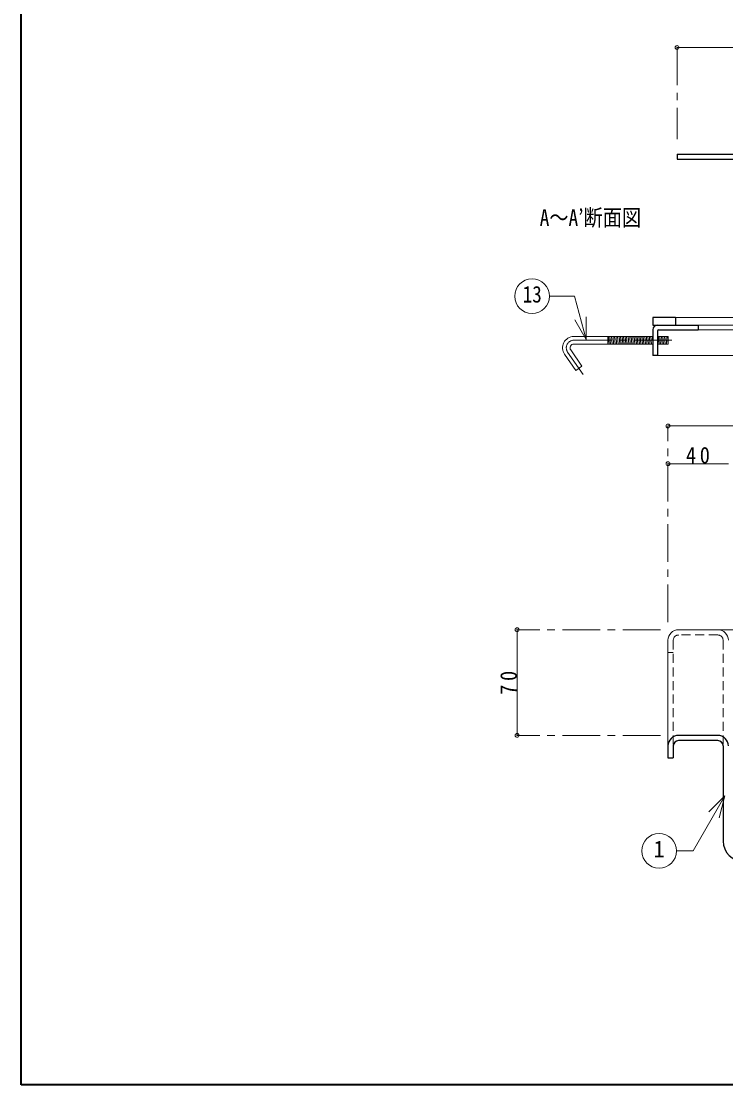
# Model space of a CAD drawing. Units: millimetres at full size, sheet at 1:5. Extents: x -1061 to 964, y -679 to 726.
# Drawn here: x -1061 to -595, y -679 to 26 of the extents above; entities that cross this region are included whole.
import ezdxf
from ezdxf.enums import TextEntityAlignment as Align

# ---------------------------------------------------------------- set-up
doc = ezdxf.new("R2010")
doc.units = ezdxf.units.MM
doc.header["$LTSCALE"] = 5
doc.header["$PDMODE"] = 32
doc.header["$PDSIZE"] = 2.5
doc.linetypes.add('CHAIN1', pattern=[8, 5, -1, 1, -1])
doc.linetypes.add('DASHED1', pattern=[1.8, 1.2, -0.6])
doc.layers.add('0-0', color=4, linetype='Continuous', lineweight=9)
doc.styles.add('ＭＳ ゴシック', font='')
doc.styles.get('ＭＳ ゴシック').set_extended_font_data('MS Gothic')

msp = doc.modelspace()

# ---------------------------------------------------------------- linework, layer by layer
at = {"layer": '0-0', "color": 1, "lineweight": 40}
for p, q in [((-1061.401, -679.043), (-1061.401, 725.957)), ((963.599, -679.043), (-1061.401, -679.043))]:
    msp.add_line(p, q, dxfattribs=at)
at = {"layer": '0-0', "linetype": 'CHAIN1'}
for p, q in [((-626.901, 8.257), (-626.901, -52.543)), ((-695.296, -185.743), (-627.799, -185.743)), ((-699.391, -193.611), (-689.081, -208.337)), ((-632.901, -372.543), (-632.901, -242.543)), ((-637.901, -377.543), (-732.901, -377.543)), ((-637.901, -447.543), (-732.901, -447.543))]:
    msp.add_line(p, q, dxfattribs=at)
at = {"layer": '0-0', "color": 5, "lineweight": 25}
for p, q in [((-626.901, -62.543), (-626.901, -65.743)), ((-626.901, -62.543), (-310.901, -62.543)), ((-626.901, -65.743), (-310.901, -65.743)), ((-642.901, -170.743), (-642.901, -175.743)), ((-627.901, -170.743), (-642.901, -170.743)), ((-642.901, -175.743), (-612.901, -175.743)), ((-627.901, -170.743), (-627.901, -175.743)), ((-612.901, -175.743), (-612.901, -178.743)), ((-642.901, -178.743), (-642.901, -195.743)), ((-639.901, -179.743), (-639.901, -195.743)), ((-638.901, -178.743), (-612.901, -178.743)), ((-639.901, -195.743), (-642.901, -195.743)), ((-599.901, -447.543), (-625.901, -447.543)), ((-632.901, -454.543), (-632.901, -462.543)), ((-629.401, -454.543), (-629.401, -462.543)), ((-599.901, -451.043), (-625.901, -451.043)), ((-596.401, -454.543), (-596.401, -517.543)), ((-632.901, -462.543), (-629.401, -462.543))]:
    msp.add_line(p, q, dxfattribs=at)
at = {"layer": '0-0', "color": 7, "lineweight": 18}
for p, q in [((-711.478, -156.548), (-694.87, -156.548)), ((-687.211, -185.133), (-694.87, -156.548)), ((-687.211, -185.133), (-694.711, -172.143)), ((-687.211, -185.133), (-687.211, -170.133)), ((-612.901, -175.743), (227.099, -175.743)), ((-612.901, -178.743), (227.099, -178.743)), ((-695.296, -183.243), (-642.901, -183.243)), ((-695.296, -188.243), (-642.901, -188.243)), ((-639.901, -183.243), (-632.799, -183.243)), ((-639.901, -188.243), (-632.799, -188.243)), ((-632.799, -183.243), (-632.799, -188.243)), ((-701.439, -195.045), (-693.996, -205.675)), ((-599.901, -377.543), (-625.901, -377.543)), ((-632.901, -454.543), (-632.901, -384.543)), ((-595.15, -487.649), (-616.205, -524.118)), ((-595.15, -487.649), (-605.757, -498.256)), ((-595.15, -487.649), (-599.033, -502.138)), ((-616.205, -524.118), (-627.319, -524.118))]:
    msp.add_line(p, q, dxfattribs=at)
at = {"layer": '0-0'}
for p, q in [((242.099, -170.743), (-627.901, -170.743)), ((-672.799, -183.243), (-672.799, -188.243)), ((-671.929, -188.243), (-672.338, -183.243)), ((-670.926, -188.243), (-671.334, -183.243)), ((-669.923, -188.243), (-670.331, -183.243)), ((-668.919, -188.243), (-669.328, -183.243)), ((-667.916, -188.243), (-668.324, -183.243)), ((-666.913, -188.243), (-667.321, -183.243)), ((-665.909, -188.243), (-666.318, -183.243)), ((-664.906, -188.243), (-665.314, -183.243)), ((-663.903, -188.243), (-664.311, -183.243)), ((-662.899, -188.243), (-663.308, -183.243)), ((-661.896, -188.243), (-662.304, -183.243)), ((-660.893, -188.243), (-661.301, -183.243)), ((-659.889, -188.243), (-660.298, -183.243)), ((-658.886, -188.243), (-659.294, -183.243)), ((-657.883, -188.243), (-658.291, -183.243)), ((-656.879, -188.243), (-657.288, -183.243)), ((-655.876, -188.243), (-656.284, -183.243)), ((-654.873, -188.243), (-655.281, -183.243)), ((-653.869, -188.243), (-654.278, -183.243)), ((-652.866, -188.243), (-653.274, -183.243)), ((-651.863, -188.243), (-652.271, -183.243)), ((-650.859, -188.243), (-651.268, -183.243)), ((-649.856, -188.243), (-650.264, -183.243)), ((-648.853, -188.243), (-649.261, -183.243)), ((-647.849, -188.243), (-648.258, -183.243)), ((-646.846, -188.243), (-647.254, -183.243)), ((-645.843, -188.243), (-646.251, -183.243)), ((-644.839, -188.243), (-645.248, -183.243)), ((-643.836, -188.243), (-644.244, -183.243)), ((-642.901, -187.41), (-643.241, -183.243)), ((-639.823, -188.243), (-639.901, -187.288)), ((-638.819, -188.243), (-639.228, -183.243)), ((-637.816, -188.243), (-638.224, -183.243)), ((-636.813, -188.243), (-637.221, -183.243)), ((-635.809, -188.243), (-636.218, -183.243)), ((-634.806, -188.243), (-635.214, -183.243)), ((-633.803, -188.243), (-634.211, -183.243)), ((-632.799, -188.243), (-633.208, -183.243)), ((87.099, -195.743), (-639.901, -195.743)), ((-632.901, -242.543), (247.099, -242.543)), ((-632.901, -267.543), (-592.901, -267.543)), ((-732.901, -377.543), (-732.901, -447.543)), ((-599.901, -377.543), (214.099, -377.543))]:
    msp.add_line(p, q, dxfattribs=at)
at = {"layer": '0-0', "linetype": 'DASHED1'}
for p, q in [((-629.401, -384.543), (-629.401, -454.543)), ((-599.901, -381.043), (-625.901, -381.043)), ((-596.401, -384.543), (-596.401, -454.543)), ((-629.401, -392.543), (-632.901, -392.543))]:
    msp.add_line(p, q, dxfattribs=at)
at = {"layer": '0-0'}
msp.add_lwpolyline([(-626.901, 8.257), (-192.901, 8.257), (241.099, 8.257)], dxfattribs=at)
at = {"layer": '0-0', "color": 7, "lineweight": 18}
msp.add_lwpolyline([(-697.344, -192.177), (-689.901, -202.807), (-693.996, -205.675)], dxfattribs=at)
for centre in [(-722.978, -156.548), (-638.819, -524.118)]:
    msp.add_circle(centre, 11.5, dxfattribs=at)
at = {"layer": '0-0', "color": 5, "lineweight": 25}
for centre, radius, start, end in [((-639.901, -178.743), 3, 90, 180), ((-638.901, -179.743), 1, 90, 180), ((-625.901, -454.543), 7, 90, 180), ((-599.901, -454.543), 7, 0, 90), ((-625.901, -454.543), 3.5, 90, 180), ((-599.901, -454.543), 3.5, 0, 90), ((-582.901, -517.543), 13.5, 180, 270)]:
    msp.add_arc(centre, radius, start, end, dxfattribs=at)
at = {"layer": '0-0', "color": 7, "lineweight": 18}
for centre, radius, start, end in [((-695.296, -190.743), 7.5, 90, 215), ((-695.296, -190.743), 2.5, 90, 215), ((-625.901, -384.543), 7, 90, 180), ((-599.901, -384.543), 7, 0, 90)]:
    msp.add_arc(centre, radius, start, end, dxfattribs=at)
at = {"layer": '0-0', "linetype": 'CHAIN1'}
msp.add_arc((-695.296, -190.743), 5, 90, 215, dxfattribs=at)
at = {"layer": '0-0', "linetype": 'DASHED1'}
for centre, start, end in [((-625.901, -384.543), 90, 180), ((-599.901, -384.543), 0, 90)]:
    msp.add_arc(centre, 3.5, start, end, dxfattribs=at)
at = {"layer": '0-0'}
for p in [(-626.901, 8.257), (-632.901, -242.543), (-632.901, -267.543), (-732.901, -377.543), (-732.901, -447.543)]:
    msp.add_point(p, dxfattribs=at)

# ---------------------------------------------------------------- texts
at = {"layer": '0-0', "color": 7, "style": 'ＭＳ ゴシック', "width": 0.85}
for s, p in [('A～A’断面図', (-717.901, -113.243)), ('13', (-729.228, -164.048))]:
    msp.add_text(s, height=11, dxfattribs=at).set_placement(p, align=Align.BOTTOM_LEFT)
at = {"layer": '0-0', "color": 7, "style": 'ＭＳ ゴシック'}
msp.add_text('1', height=11, dxfattribs=at).set_placement((-642.569, -531.618), align=Align.BOTTOM_LEFT)
at = {"layer": '0-0', "color": 7, "insert": (-621.026, -267.543), "char_height": 11, "attachment_point": 7, "style": 'ＭＳ ゴシック'}
msp.add_mtext('\\T1.36;\\W0.9;40', dxfattribs=at)
at = {"layer": '0-0', "color": 7, "insert": (-732.901, -420.668), "char_height": 11, "attachment_point": 7, "rotation": 90, "style": 'ＭＳ ゴシック'}
msp.add_mtext('\\T1.36;\\W0.9;70', dxfattribs=at)

doc.saveas('drawing.dxf')
